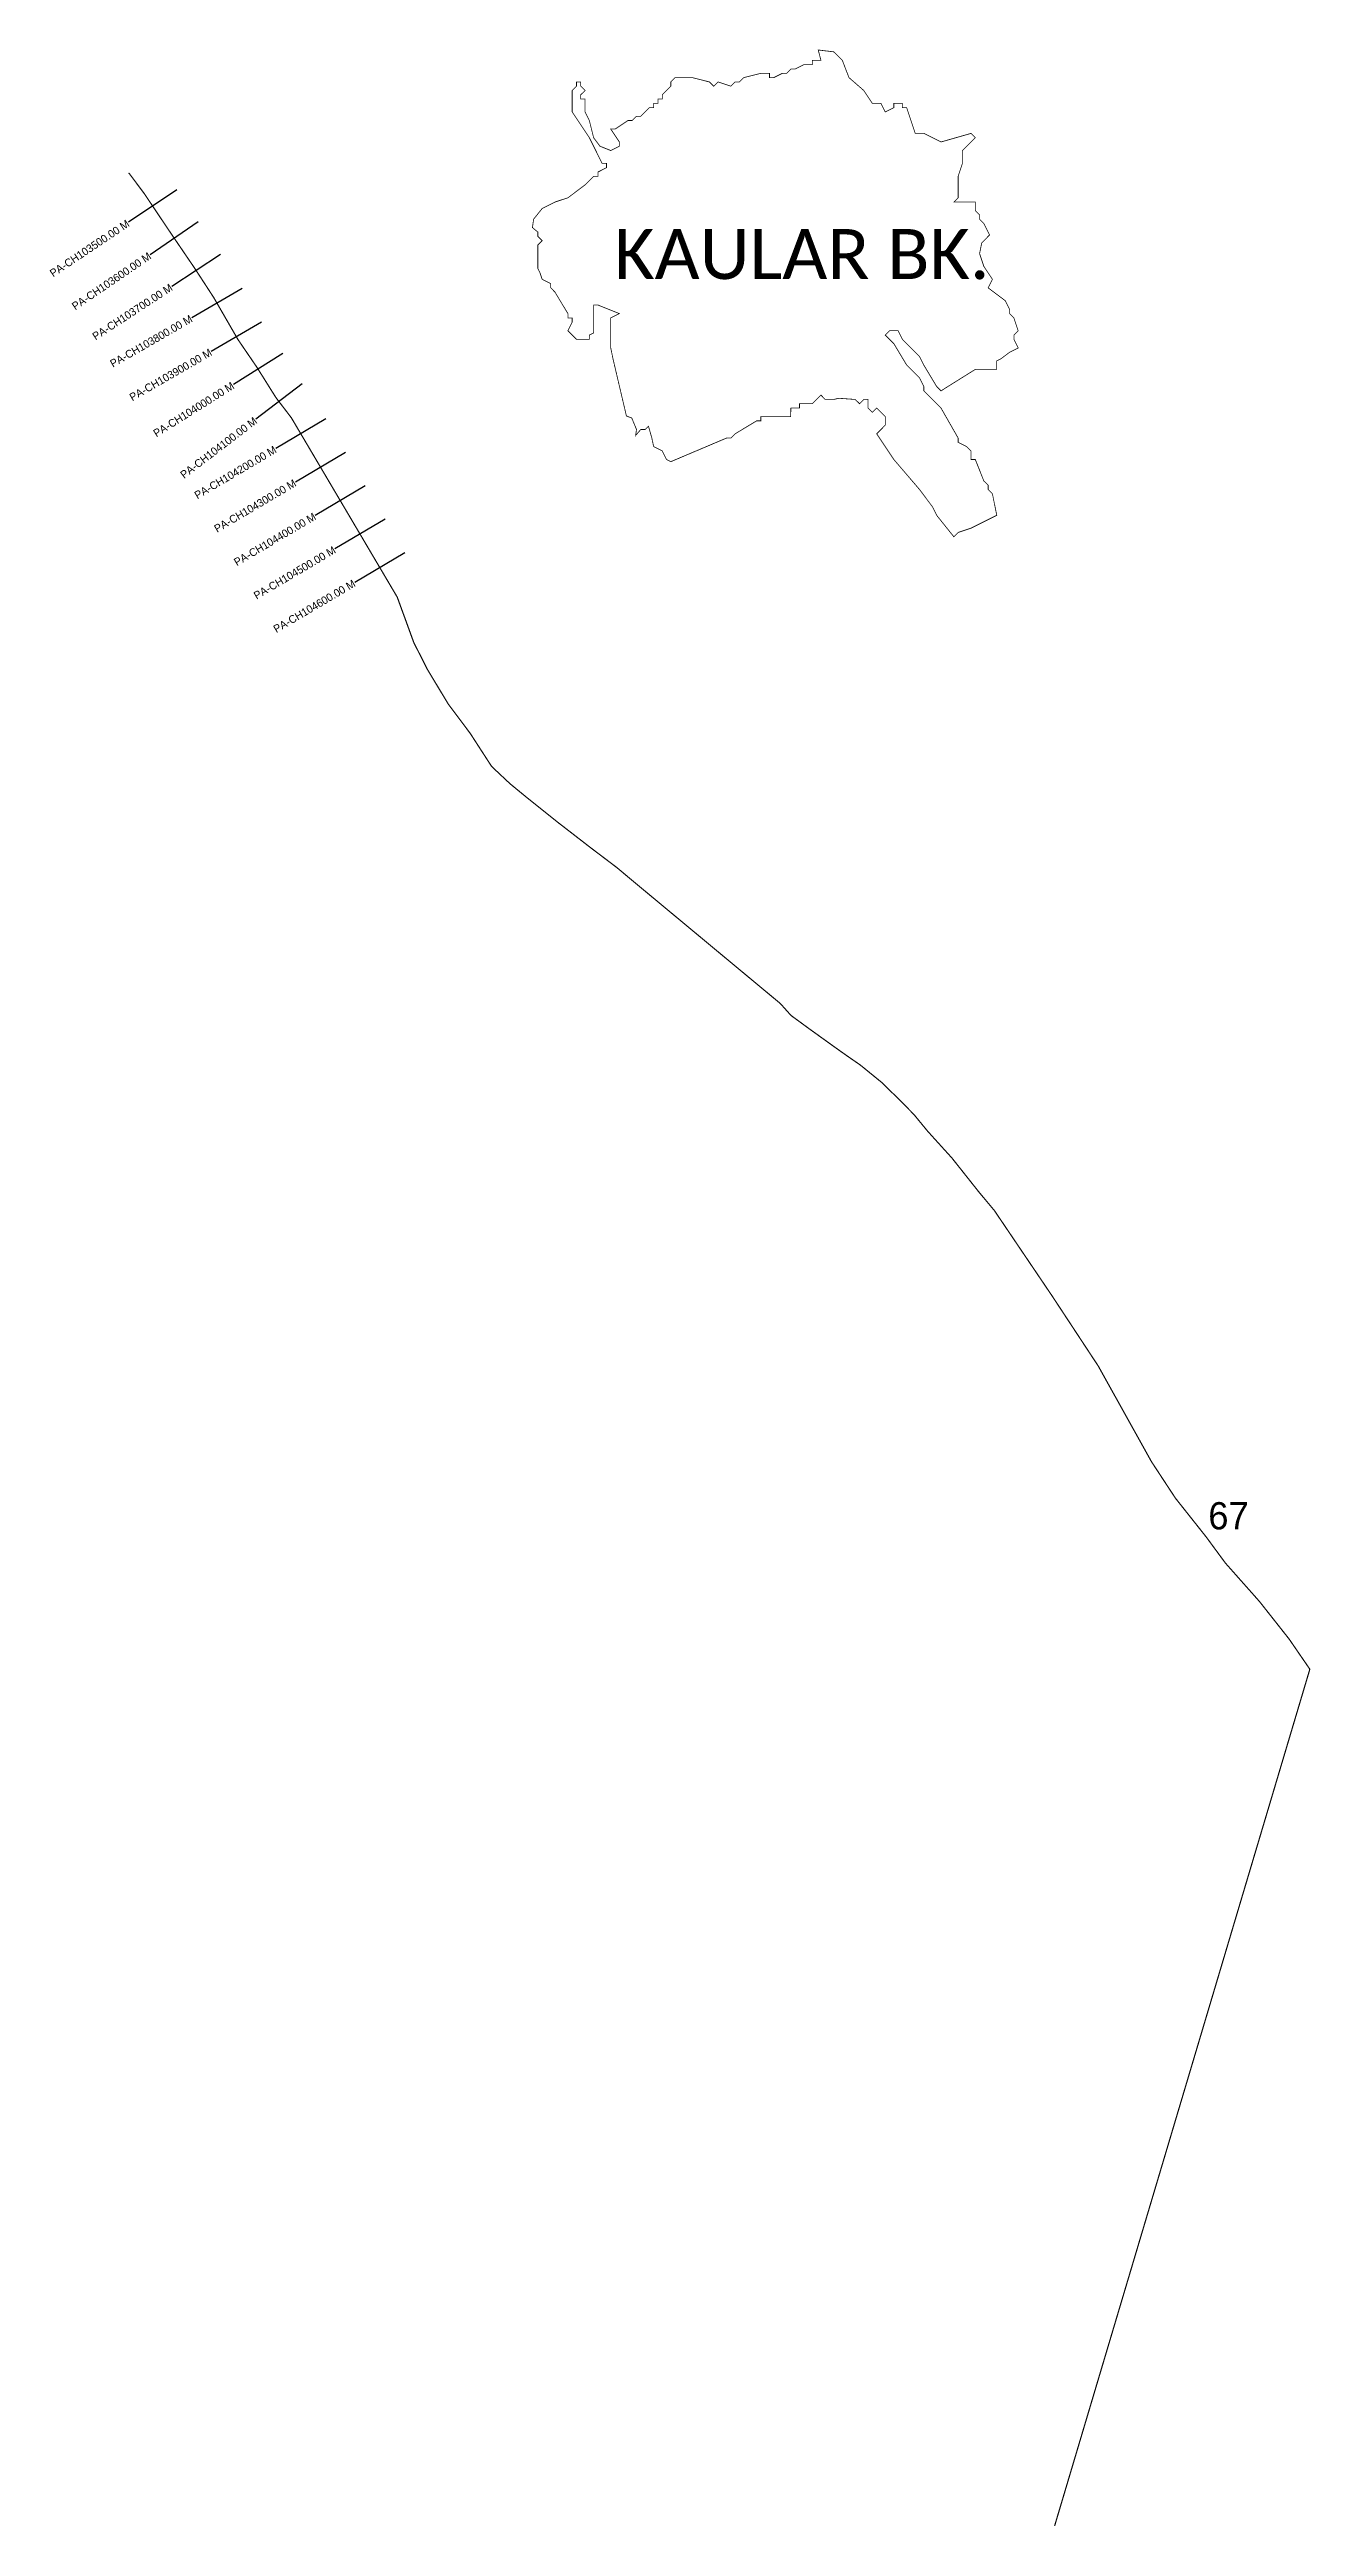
# Model space of a CAD drawing. Header units: metres. Extents: x 265464 to 268712, y 2136619 to 2142996.
import ezdxf
from ezdxf.enums import TextEntityAlignment as Align

# ---------------------------------------------------------------- set-up
doc = ezdxf.new("R2010")
doc.units = ezdxf.units.M
for name, color, linetype in [('CS', 134, 'Continuous'), ('CSMark', 6, 'Continuous'), ('NATURALLY PROTECTED', 3, 'Continuous'), ('VILLAGE NAME', 250, 'Continuous')]:
    doc.layers.add(name, color=color, linetype=linetype)

msp = doc.modelspace()

# ---------------------------------------------------------------- linework, layer by layer
at = {"color": 6, "const_width": 2}
msp.add_lwpolyline([(266821.1, 2142912.8), (266832.1, 2142912.8), (266832.1, 2142901.8), (266843.2, 2142890.7), (266832.1, 2142879.7), (266832.1, 2142868.6), (266843.1, 2142868.6), (266843.1, 2142835.5), (266854.2, 2142813.4), (266865.2, 2142769.2), (266881.8, 2142747.1), (266909.4, 2142736.1), (266931.5, 2142747.1), (266931.5, 2142758.2), (266909.4, 2142791.3), (266920.5, 2142791.3), (266953.6, 2142813.4), (266964.7, 2142813.4), (266975.7, 2142824.4), (266986.8, 2142824.4), (267008.9, 2142846.5), (267019.9, 2142846.5), (267019.9, 2142857.6), (267031, 2142857.6), (267031, 2142868.6), (267042, 2142868.6), (267042, 2142879.7), (267064.1, 2142901.8), (267064.1, 2142912.8), (267075.1, 2142923.9), (267119.3, 2142923.9), (267163.5, 2142912.8), (267174.6, 2142901.8), (267185.6, 2142912.8), (267218.8, 2142901.8), (267229.8, 2142912.8), (267240.9, 2142912.8), (267251.9, 2142923.9), (267296.1, 2142934.9), (267318.2, 2142934.9), (267318.2, 2142923.9), (267329.3, 2142923.9), (267351.3, 2142934.9), (267362.4, 2142934.9), (267373.4, 2142946), (267384.5, 2142946), (267406.6, 2142957), (267428.7, 2142957), (267428.7, 2142968.1), (267450.8, 2142968.1), (267443.9, 2142995), (267483.9, 2142990.2), (267506, 2142968.1), (267523, 2142923.9), (267561.2, 2142890.7), (267583.3, 2142857.6), (267605.4, 2142857.6), (267616.5, 2142835.5), (267638.6, 2142846.5), (267638.6, 2142857.6), (267660.6, 2142857.6), (267660.6, 2142846.5), (267671.7, 2142846.5), (267693.8, 2142780.3), (267715.9, 2142780.3), (267760.1, 2142758.2), (267837.4, 2142780.3), (267848.5, 2142769.2), (267815.3, 2142736.1), (267815.3, 2142702.9), (267804.3, 2142669.8), (267804.3, 2142614.5), (267793.2, 2142603.5), (267848.5, 2142603.5), (267848.5, 2142581.4), (267859.5, 2142570.4), (267859.5, 2142559.3), (267870.5, 2142548.3), (267885.3, 2142518.8), (267865, 2142498.5), (267859.5, 2142470.9), (267870.5, 2142437.8), (267892.6, 2142404.6), (267881.6, 2142382.6), (267925.8, 2142349.4), (267936.9, 2142327.3), (267936.9, 2142316.3), (267947.9, 2142305.2), (267958.9, 2142272.1), (267947.9, 2142261), (267947.9, 2142250), (267958.9, 2142227.9), (267936.9, 2142216.8), (267914.8, 2142200.3), (267903.7, 2142194.7), (267903.7, 2142172.7), (267848.5, 2142172.7), (267760.1, 2142117.4), (267749, 2142128.5), (267715.9, 2142183.7), (267704.9, 2142205.8), (267660.6, 2142250), (267649.6, 2142272.1), (267627.5, 2142272.1), (267616.5, 2142261), (267638.6, 2142238.9), (267671.7, 2142183.7), (267704.9, 2142150.6), (267715.9, 2142128.5), (267715.9, 2142117.4), (267760.1, 2142073.2), (267804.3, 2141995.9), (267804.3, 2141984.8), (267826.4, 2141973.8), (267837.4, 2141962.8), (267837.4, 2141940.7), (267848.5, 2141940.7), (267870.5, 2141885.4), (267881.6, 2141874.4), (267881.6, 2141863.3), (267892.6, 2141852.3), (267903.7, 2141797), (267837.4, 2141763.9), (267804.3, 2141752.9), (267793.2, 2141741.8), (267749, 2141797), (267738, 2141819.1), (267704.9, 2141863.3), (267638.6, 2141940.7), (267594.4, 2142006.9), (267616.5, 2142029), (267616.5, 2142051.1), (267594.4, 2142073.2), (267583.3, 2142062.2), (267572.3, 2142073.2), (267572.3, 2142095.3), (267561.2, 2142095.3), (267550.2, 2142084.3), (267539.1, 2142095.3), (267497, 2142098.3), (267483.9, 2142095.3), (267462, 2142095.3), (267461.8, 2142095.3), (267450.8, 2142106.4), (267428.7, 2142084.3), (267395.5, 2142084.3), (267395.5, 2142073.2), (267373.4, 2142073.2), (267372.8, 2142051.1), (267296.1, 2142051.1), (267296.1, 2142040.1), (267285, 2142040.1), (267229.8, 2142006.9), (267218.8, 2141995.9), (267207.7, 2141995.9), (267064.1, 2141935.1), (267053, 2141940.7), (267042, 2141962.8), (267019.9, 2141973.8), (267014.8, 2141997.6), (267006.4, 2142026.5), (266997.8, 2142018), (266986.8, 2142018), (266973.5, 2142002.7), (266975.7, 2142018), (266963.5, 2142047.5), (266949.7, 2142052.8), (266915, 2142200.3), (266909.4, 2142227.9), (266909.4, 2142305.2), (266931.5, 2142316.3), (266876.3, 2142338.4), (266865.2, 2142338.4), (266865.2, 2142266.5), (266854.2, 2142261), (266854.2, 2142250), (266821.1, 2142250), (266799, 2142272.1), (266810, 2142294.2), (266810, 2142305.2), (266799, 2142305.2), (266799, 2142316.3), (266765.8, 2142371.5), (266754.8, 2142382.6), (266754.8, 2142393.6), (266732.7, 2142404.6), (266727.1, 2142421.2), (266721.6, 2142432.3), (266721.6, 2142493), (266732.7, 2142504.1), (266721.6, 2142515.1), (266721.6, 2142526.2), (266707.6, 2142537.7), (266710.6, 2142559.3), (266732.7, 2142586.9), (266765.8, 2142603.5), (266799, 2142614.5), (266843.1, 2142647.7), (266865.2, 2142669.8), (266876.3, 2142669.8), (266876.3, 2142680.8), (266898.4, 2142691.9), (266898.4, 2142702.9), (266887.3, 2142702.9), (266854.2, 2142769.2), (266810, 2142835.5), (266810, 2142890.7), (266821.1, 2142901.8), (266821.1, 2142912.8)], dxfattribs=at)
at = {"layer": 'CS'}
for p, q in [((265791.5, 2142635), (265666.9, 2142551.4)), ((265846.9, 2142552.4), (265723, 2142468)), ((265903.9, 2142468.4), (265778.3, 2142386.5)), ((265959.9, 2142380.7), (265830, 2142305.7)), ((266009.9, 2142294.1), (265880, 2142219.1)), ((266064.2, 2142213.5), (265937.1, 2142133.7)), ((266114.4, 2142135.1), (265995.2, 2142044.1)), ((266175.4, 2142045.1), (266046.2, 2141968.8)), ((266226.2, 2141959), (266097.1, 2141882.7)), ((266277.1, 2141872.9), (266148, 2141796.6)), ((266328, 2141786.8), (266198.8, 2141710.5)), ((266378.8, 2141700.7), (266249.7, 2141624.4))]:
    msp.add_line(p, q, dxfattribs=at)
at = {"layer": 'NATURALLY PROTECTED', "const_width": 3, "flags": 128}
msp.add_lwpolyline([(265667.2, 2142678.3), (265670.2, 2142675.3), (265707.2, 2142625.9), (265777.6, 2142521), (265837, 2142433.8), (265886.6, 2142357.6), (265948.6, 2142250.2), (265998, 2142177.8), (266046.7, 2142100.2), (266086.6, 2142048), (266359.3, 2141586.4), (266402.1, 2141469.1), (266437.8, 2141398.9), (266491, 2141310.7), (266547.5, 2141235.3), (266602.5, 2141150.4), (266649.9, 2141105.9), (266691.3, 2141071.9), (266773.1, 2141006.5), (266856.6, 2140941.9), (266925.3, 2140889.9), (266967.2, 2140854.8), (267346.6, 2140539.7), (267373.5, 2140509.5), (267421.2, 2140474.6), (267483.7, 2140429.7), (267516.6, 2140406.3), (267552.4, 2140381.6), (267607.9, 2140336.4), (267649.2, 2140295.9), (267689.9, 2140254.9), (267725.7, 2140211.3), (267788.2, 2140142.4), (267858.3, 2140054.1), (267897.8, 2140006.8), (268046, 2139787.7), (268165.1, 2139606.9), (268302.5, 2139360.2), (268364, 2139266.6), (268443.2, 2139166.8), (268492.8, 2139099.4), (268580.5, 2139000.6), (268657.1, 2138903.6), (268710.3, 2138826.2), (268052.8, 2136620.6)], dxfattribs=at)

# ---------------------------------------------------------------- texts
at = {"insert": (268448.7, 2139256.3), "char_height": 70, "attachment_point": 1}
msp.add_mtext_dynamic_manual_height_columns('67', width=269.844, gutter_width=1, heights=[0], dxfattribs=at)
at = {"layer": 'CSMark'}
for s, rotation, p in [('PA-CH103500.00 M', 33.84292, (265666.1, 2142550.9)), ('PA-CH103600.00 M', 34.25476, (265722.1, 2142467.4)), ('PA-CH103700.00 M', 33.08301, (265777.4, 2142386)), ('PA-CH103800.00 M', 29.99342, (265829.1, 2142305.2)), ('PA-CH103900.00 M', 29.99342, (265879.1, 2142218.6)), ('PA-CH104000.00 M', 32.1271, (265936.3, 2142133.2)), ('PA-CH104100.00 M', 37.33812, (265994.4, 2142043.5)), ('PA-CH104200.00 M', 30.57688, (266045.4, 2141968.3)), ('PA-CH104300.00 M', 30.57688, (266096.2, 2141882.2)), ('PA-CH104400.00 M', 30.57688, (266147.1, 2141796.1)), ('PA-CH104500.00 M', 30.57688, (266198, 2141710)), ('PA-CH104600.00 M', 30.57688, (266248.8, 2141623.9))]:
    msp.add_text(s, height=20, rotation=rotation, dxfattribs=at).set_placement(p, align=Align.MIDDLE_RIGHT)
at = {"layer": 'VILLAGE NAME', "insert": (266918.1, 2142534), "char_height": 128.647, "attachment_point": 1}
msp.add_mtext_dynamic_manual_height_columns('{\\fCalibri|b0|i0|c0|p34;KAULAR BK.}', width=1449.11, gutter_width=643.2, heights=[0], dxfattribs=at)

doc.saveas('drawing.dxf')
